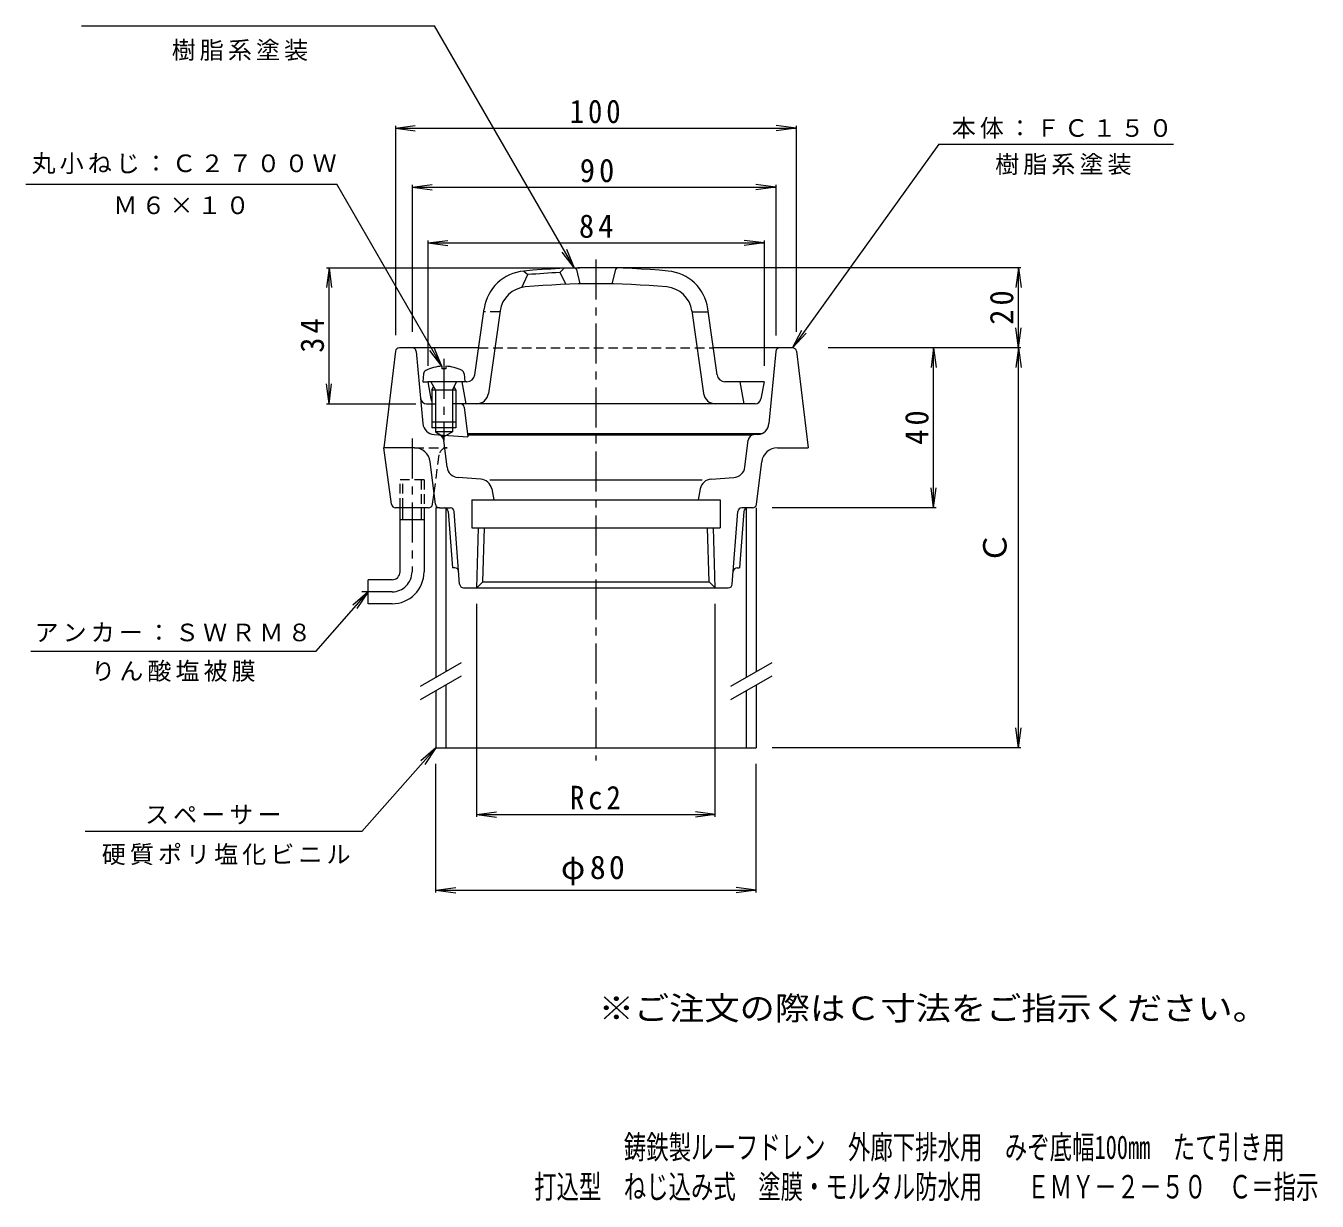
# Model space of a CAD drawing. Units: millimetres, scale not verified. Extents: x -172 to 151, y -231 to 240.
# Drawn here: x -172.1 to 150.6, y -231.2 to 62.6 of the extents above; entities that cross this region are included whole.
import ezdxf
from ezdxf.enums import TextEntityAlignment as Align

# ---------------------------------------------------------------- set-up
doc = ezdxf.new("R2010")
doc.units = ezdxf.units.MM
doc.header["$LTSCALE"] = 2
doc.linetypes.add('CHAIN1', pattern=[8, 5, -1, 1, -1])
doc.linetypes.add('DASHED1', pattern=[1.8, 1.2, -0.6])
for name, color, linetype, lineweight in [('0-0_通り芯', 4, 'Continuous', 9), ('0-1_躯体', 2, 'Continuous', 9), ('0-4_その他', 7, 'Continuous', 9), ('0-5_寸法', 7, 'Continuous', 9), ('0-9', 3, 'Continuous', 9), ('0-A', 2, 'Continuous', 9)]:
    doc.layers.add(name, color=color, linetype=linetype, lineweight=lineweight)
doc.layers.add('F-4_F-4ﾚｲﾔ', color=2, linetype='Continuous')
doc.layers.add('F-5_F-5ﾚｲﾔ', color=2, linetype='Continuous')
doc.styles.add('ＭＳ ゴシック', font='')
doc.styles.get('ＭＳ ゴシック').set_extended_font_data('MS Gothic')

msp = doc.modelspace()

# ---------------------------------------------------------------- linework, layer by layer
at = {"layer": '0-0_通り芯', "linetype": 'CHAIN1'}
for p, q in [((-29.621, 4.129), (-29.621, -121.091)), ((-67.621, -20.702), (-67.621, -41.06)), ((-75.583, -40.57), (-75.583, -73.917))]:
    msp.add_line(p, q, dxfattribs=at)
at = {"layer": '0-0_通り芯'}
for p, q in [((-79.726, -18.798), (-82.621, -42.917)), ((-58.926, -17.917), (-78.734, -17.917)), ((-74.536, -18.824), (-72.857, -36.88)), ((19.492, -17.917), (-0.315, -17.917)), ((15.295, -18.824), (13.615, -36.88)), ((20.485, -18.798), (23.379, -42.917)), ((-71.951, -31.917), (-69.751, -31.917)), ((-63.507, -31.917), (-65.491, -31.917)), ((-62.514, -32.797), (-61.621, -40.186)), ((-70.621, -36.417), (-70.621, -37.917)), ((-69.751, -36.417), (-69.751, -38.917)), ((-65.491, -36.417), (-65.491, -38.917)), ((-70.079, -39.595), (-61.621, -40.186)), ((-65.491, -38.917), (-69.751, -38.917)), ((-69.751, -38.917), (-67.621, -40.147)), ((-66.841, -47.734), (-67.67, -40.98)), ((-65.491, -38.917), (-67.621, -40.147)), ((11.666, -39.417), (-61.714, -39.417)), ((9.406, -39.753), (-61.673, -39.753)), ((7.6, -47.734), (8.429, -40.98)), ((10.838, -39.595), (9.813, -39.666)), ((-80.7, -57.052), (-82.621, -42.917)), ((-75.001, -42.917), (-82.621, -42.917)), ((15.76, -42.917), (23.379, -42.917)), ((-69.728, -57.039), (-71.031, -46.43)), ((10.487, -57.039), (11.79, -46.43)), ((-58.404, -50.757), (-64.073, -50.361)), ((-56.121, -50.917), (-3.121, -50.917)), ((-0.837, -50.757), (4.831, -50.361)), ((-70.465, -57.052), (-70.077, -54.198)), ((-55.672, -53.162), (-55.121, -55.917)), ((-3.57, -53.162), (-4.121, -55.917)), ((-71.456, -57.917), (-79.709, -57.917)), ((-68.736, -57.917), (-66.048, -57.917)), ((-60.621, -55.917), (-60.621, -62.917)), ((-60.621, -55.917), (1.379, -55.917)), ((1.379, -55.917), (1.379, -62.917)), ((9.495, -57.917), (6.807, -57.917)), ((-66.555, -58.842), (-65.5, -72.917)), ((-63.69, -76.992), (-65.051, -58.842)), ((4.449, -76.992), (5.81, -58.842)), ((7.314, -58.842), (6.259, -72.917)), ((-60.621, -62.917), (1.379, -62.917)), ((-59.428, -77.917), (-58.959, -62.917)), ((-1.34, -76.39), (-1.761, -62.917)), ((0.186, -77.917), (-0.282, -62.917)), ((-64.923, -72.917), (-65.5, -72.917)), ((5.682, -72.917), (6.259, -72.917)), ((-57.901, -76.39), (-1.34, -76.39)), ((0.186, -77.917), (-1.34, -76.39)), ((-62.693, -77.917), (3.452, -77.917))]:
    msp.add_line(p, q, dxfattribs=at)
at = {"layer": '0-0_通り芯', "linetype": 'DASHED1'}
for p, q in [((-58.926, -17.917), (-0.315, -17.917)), ((-75.001, -42.917), (-66.798, -42.917)), ((-70.077, -54.198), (-68.78, -44.648))]:
    msp.add_line(p, q, dxfattribs=at)
at = {"layer": '0-0_通り芯'}
for points in [[(-64.621, -36.417), (-64.621, -37.917), (-70.621, -37.917)], [(-59.428, -77.917), (-57.901, -76.39), (-57.48, -62.917)]]:
    msp.add_lwpolyline(points, dxfattribs=at)
for centre, radius, start, end in [((-78.734, -18.917), 1, 90, 173.15633), ((-75.532, -18.917), 1, 5.31483, 90), ((16.291, -18.917), 1, 90, 174.68517), ((19.492, -18.917), 1, 6.84275, 90), ((-71.951, -30.417), 1.5, 185.31438, 270), ((-63.507, -32.917), 1, 6.89508, 90), ((-69.87, -36.602), 3, 185.31435, 265.99991), ((10.628, -36.602), 3, 274.00009, 354.68565), ((-69.159, -41.163), 1.5, 6.99995, 85.99966), ((9.918, -41.163), 1.5, 94.00034, 173.00005), ((-75.001, -46.917), 4, 6.99985, 90), ((15.76, -46.917), 4, 90, 173.00015), ((-63.863, -47.368), 3, 186.99995, 266.00014), ((4.622, -47.368), 3, 273.99986, 353.00005), ((-58.613, -53.75), 3, 11.3103, 86.00017), ((-0.628, -53.75), 3, 93.99983, 168.6897), ((-79.709, -56.917), 1, 187.73796, 270), ((-71.456, -56.917), 1, 270, 352.26193), ((-68.736, -56.917), 1, 187.0009, 270), ((-67.553, -58.917), 1, 4.28918, 90), ((-66.048, -58.917), 1, 4.28918, 90), ((6.807, -58.917), 1, 90, 175.71082), ((8.311, -58.917), 1, 90, 175.71082), ((9.495, -56.917), 1, 270, 352.9991), ((-64.923, -73.917), 1, 4.28918, 90), ((5.682, -73.917), 1, 90, 175.71082), ((-62.693, -76.917), 1, 184.28918, 270), ((3.452, -76.917), 1, 270, 355.71082)]:
    msp.add_arc(centre, radius, start, end, dxfattribs=at)
at = {"layer": '0-0_通り芯', "linetype": 'DASHED1'}
msp.add_arc((-66.798, -44.917), 2, 90, 172.26274, dxfattribs=at)
at = {"layer": '0-1_躯体'}
for p, q in [((-48.121, -2.841), (-46.621, 0.356)), ((-47.621, 1.271), (-46.621, 0.356)), ((-37.621, 1.923), (-38.621, 0.879)), ((-38.621, 0.879), (-37.121, -2.061)), ((-34.523, 1.632), (-33.621, -1.958)), ((-24.718, 1.632), (-25.621, -1.958)), ((-59.879, -24.695), (-57.554, -8.156)), ((-53.593, -8.713), (-56.491, -29.335)), ((-5.648, -8.713), (-2.75, -29.335)), ((-5.619, -8.917), (-1.58, -8.917)), ((0.637, -24.695), (-1.687, -8.156)), ((-71.621, -26.417), (-70.845, -30.685)), ((-61.859, -26.417), (-71.621, -26.417)), ((-63.121, -26.417), (-62.121, -31.917)), ((12.379, -26.417), (2.618, -26.417)), ((7.379, -31.917), (6.379, -26.417)), ((12.379, -26.417), (11.603, -30.685)), ((10.128, -31.917), (-63.507, -31.917))]:
    msp.add_line(p, q, dxfattribs=at)
at = {"layer": '0-1_躯体', "linetype": 'DASHED1'}
msp.add_line((-53.622, -8.917), (-57.661, -8.917), dxfattribs=at)
at = {"layer": '0-1_躯体'}
for centre, radius, start, end in [((-46.661, -9.687), 11, 95.17288, 171.99994), ((-29.621, -197.917), 200, 84.82709, 95.17293), ((-29.621, -197.917), 199, 92.59213, 94.90057), ((-35.008, 1.51), 0.5, 14.10919, 91.54811), ((-24.233, 1.51), 0.5, 88.45189, 165.89081), ((-12.58, -9.687), 11, 8.00006, 84.82712), ((-46.661, -9.687), 7, 95.17288, 171.99994), ((-29.621, -197.917), 196, 84.82707, 95.17291), ((-12.58, -9.687), 7, 8.00006, 84.82712), ((-61.859, -24.417), 2, 270, 351.99977), ((2.618, -24.417), 2, 188.00023, 270), ((-69.369, -30.417), 1.5, 190.3046, 213.43077), ((-59.462, -28.917), 3, 270, 352.00024), ((0.221, -28.917), 3, 187.99976, 270), ((10.128, -30.417), 1.5, 270, 349.6954)]:
    msp.add_arc(centre, radius, start, end, dxfattribs=at)
at = {"layer": '0-4_その他'}
for p, q in [((-79.726, 36.955), (-74.769, 37.608)), ((-79.726, 37.555), (-79.726, -14.798)), ((-79.726, 36.955), (20.379, 36.955)), ((-79.726, 36.955), (-74.769, 36.303)), ((20.379, 36.955), (15.422, 37.608)), ((20.379, 36.955), (15.422, 36.303)), ((20.379, 37.555), (20.379, -13.917)), ((-75.532, 22.199), (-70.575, 22.852)), ((-75.532, 22.799), (-75.532, -13.917)), ((15.295, 22.199), (10.338, 22.852)), ((15.295, 22.799), (15.295, -14.824)), ((-75.532, 22.199), (15.295, 22.199)), ((-75.532, 22.199), (-70.575, 21.547)), ((15.295, 22.199), (10.338, 21.547)), ((-71.621, 8.281), (-66.663, 8.934)), ((-71.621, 8.881), (-71.621, -22.417)), ((-71.621, 8.281), (12.379, 8.281)), ((-71.621, 8.281), (-66.663, 7.628)), ((12.379, 8.281), (7.422, 8.934)), ((12.379, 8.281), (7.422, 7.628)), ((12.379, 8.881), (12.379, -22.417)), ((-96.318, 2.083), (-96.97, -2.874)), ((-96.918, 2.083), (-33.621, 2.083)), ((-96.318, -31.917), (-96.318, 2.083)), ((-96.318, 2.083), (-95.665, -2.874)), ((76.543, 2.083), (-25.621, 2.083)), ((75.943, 2.083), (75.29, -2.874)), ((75.943, -17.917), (75.943, 2.083)), ((75.943, 2.083), (76.595, -2.874)), ((75.943, -17.917), (75.29, -12.96)), ((75.943, -17.917), (76.595, -12.96)), ((76.543, -17.917), (28.379, -17.917)), ((54.749, -17.917), (54.097, -22.874)), ((54.749, -57.917), (54.749, -17.917)), ((54.749, -17.917), (55.402, -22.874)), ((75.943, -17.917), (75.29, -22.874)), ((75.943, -117.917), (75.943, -17.917)), ((75.943, -17.917), (76.595, -22.874)), ((-96.318, -31.917), (-96.97, -26.96)), ((-96.318, -31.917), (-95.665, -26.96)), ((-96.918, -31.917), (-74.621, -31.917)), ((54.749, -57.917), (54.097, -52.96)), ((54.749, -57.917), (55.402, -52.96)), ((55.349, -57.917), (14.379, -57.917)), ((-59.428, -135.178), (-59.428, -81.917)), ((0.186, -135.178), (0.186, -81.917)), ((75.943, -117.917), (75.29, -112.96)), ((75.943, -117.917), (76.595, -112.96)), ((76.543, -117.917), (14.379, -117.917)), ((-69.621, -154.111), (-69.621, -121.917)), ((10.379, -154.111), (10.379, -121.917)), ((-59.428, -134.578), (-54.47, -133.925)), ((-59.428, -134.578), (0.186, -134.578)), ((-59.428, -134.578), (-54.47, -135.23)), ((0.186, -134.578), (-4.771, -133.925)), ((0.186, -134.578), (-4.771, -135.23)), ((-69.621, -153.511), (-64.663, -152.858)), ((-69.621, -153.511), (10.379, -153.511)), ((-69.621, -153.511), (-64.663, -154.164)), ((10.379, -153.511), (5.422, -152.858)), ((10.379, -153.511), (5.422, -154.164))]:
    msp.add_line(p, q, dxfattribs=at)
at = {"layer": '0-5_寸法'}
for p, q in [((-158.182, 62.558), (-69.975, 62.558)), ((-35.017, 2.01), (-69.975, 62.558)), ((56.079, 32.998), (114.709, 32.998)), ((-172.086, 22.983), (-94.376, 22.983)), ((-68.1, -22.528), (-94.376, 22.983)), ((-35.017, 2.01), (-36.931, 6.63)), ((-35.017, 2.01), (-38.061, 5.977)), ((19.492, -17.917), (21.855, -13.51)), ((-68.1, -22.528), (-71.144, -18.562)), ((-68.1, -22.528), (-70.013, -17.909)), ((-99.635, -93.843), (-86.583, -78.917)), ((-86.583, -78.917), (-90.337, -82.219)), ((-86.583, -78.917), (-89.355, -83.078)), ((-99.635, -93.843), (-170.84, -93.843)), ((-69.621, -117.917), (-73.394, -121.198)), ((-88.153, -138.871), (-157.289, -138.871))]:
    msp.add_line(p, q, dxfattribs=at)
for points in [[(56.079, 32.998), (19.492, -17.917), (22.915, -14.272)], [(-88.153, -138.871), (-69.621, -117.917), (-72.416, -122.063)]]:
    msp.add_lwpolyline(points, dxfattribs=at)
at = {"layer": '0-9'}
for p, q in [((-68.736, -57.917), (-69.621, -57.917)), ((-69.621, -57.917), (-69.621, -100.286)), ((-67.121, -57.917), (-67.121, -98.843)), ((7.879, -57.917), (7.879, -100.314)), ((10.379, -57.917), (10.379, -98.871)), ((-67.121, -102.206), (-67.121, -117.917)), ((10.379, -102.233), (10.379, -117.917)), ((-69.621, -103.649), (-69.621, -117.917)), ((7.879, -103.676), (7.879, -117.917)), ((-69.621, -117.917), (10.379, -117.917))]:
    msp.add_line(p, q, dxfattribs=at)
at = {"layer": '0-9', "color": 7}
for p, q in [((-73.434, -102.488), (-63.18, -96.568)), ((4.114, -102.488), (14.368, -96.568)), ((-73.434, -105.85), (-63.18, -99.93)), ((4.114, -105.85), (14.368, -99.93))]:
    msp.add_line(p, q, dxfattribs=at)
at = {"layer": '0-A'}
for p, q in [((-68.1, -22.528), (-68.1, -23.149)), ((-67.142, -22.528), (-67.142, -23.149)), ((-72.695, -24.407), (-72.871, -26.417)), ((-67.142, -23.149), (-68.1, -23.149)), ((-62.547, -24.407), (-62.371, -26.417)), ((-72.871, -26.417), (-71.621, -26.417)), ((-69.751, -28.417), (-70.803, -26.544)), ((-70.621, -28.417), (-70.18, -27.653)), ((-70.621, -28.417), (-70.621, -36.417)), ((-69.751, -28.417), (-69.751, -36.417)), ((-65.491, -28.417), (-64.439, -26.544)), ((-65.491, -28.417), (-65.491, -36.417)), ((-64.621, -28.417), (-65.062, -27.653)), ((-70.621, -36.417), (-64.621, -36.417)), ((-78.583, -73.917), (-78.583, -57.917)), ((-77.883, -60.917), (-77.883, -57.917)), ((-73.283, -57.917), (-73.283, -60.917)), ((-72.583, -57.917), (-72.583, -73.917)), ((-72.583, -60.917), (-78.583, -60.917)), ((-80.583, -75.917), (-86.583, -75.917))]:
    msp.add_line(p, q, dxfattribs=at)
at = {"layer": '0-A', "linetype": 'DASHED1'}
for p, q in [((-72.583, -50.917), (-78.583, -50.917)), ((-78.583, -57.917), (-78.583, -50.917)), ((-77.883, -57.917), (-77.883, -50.917)), ((-73.283, -50.917), (-73.283, -57.917)), ((-72.583, -50.917), (-72.583, -57.917))]:
    msp.add_line(p, q, dxfattribs=at)
at = {"layer": '0-A', "linetype": 'CHAIN1'}
msp.add_line((-80.583, -78.917), (-88.085, -78.917), dxfattribs=at)
at = {"layer": '0-A'}
for points in [[(-70.621, -28.417), (-64.621, -28.417), (-64.621, -36.417)], [(-80.583, -81.917), (-86.583, -81.917), (-86.583, -75.917)]]:
    msp.add_lwpolyline(points, dxfattribs=at)
for centre, radius, start, end in [((-67.621, -32.517), 10, 92.7462, 116.94164), ((-67.621, -32.517), 10, 63.05852, 87.2538), ((-71.698, -24.494), 1, 116.94113, 174.99829), ((-63.543, -24.494), 1, 5.00171, 63.05887), ((-71.021, -26.667), 0.25, 29.32918, 90), ((-64.221, -26.667), 0.25, 90, 150.67082), ((-80.583, -73.917), 2, 270, 0), ((-80.583, -73.917), 8, 270, 0)]:
    msp.add_arc(centre, radius, start, end, dxfattribs=at)
at = {"layer": '0-A', "linetype": 'CHAIN1'}
msp.add_arc((-80.583, -73.917), 5, 270, 0, dxfattribs=at)

# ---------------------------------------------------------------- texts
at = {"layer": '0-4_その他', "color": 2, "style": 'ＭＳ ゴシック'}
msp.add_text('Ｃ', height=5.865, rotation=90, dxfattribs=at).set_placement((74.743, -71.917), align=Align.BOTTOM_LEFT)
at = {"layer": '0-4_その他', "color": 2, "char_height": 5.865, "attachment_point": 7, "style": 'ＭＳ ゴシック'}
for s, insert in [('\\T1.27;\\W0.9;100', (-36.174, 38.155)), ('\\T1.27;\\W0.95;90', (-33.655, 23.399)), ('\\T1.27;\\W0.95;84', (-33.871, 9.481)), ('\\T1.27;\\W0.9;Rc2', (-36.121, -133.378)), ('\\T1.19;φ80', (-38.371, -152.311))]:
    msp.add_mtext(s, dxfattribs=dict(at, insert=insert))
at = {"layer": '0-4_その他', "color": 2, "char_height": 5.865, "attachment_point": 7, "rotation": 90, "style": 'ＭＳ ゴシック'}
for s, insert in [('\\T1.27;\\W0.95;20', (74.743, -12.167)), ('\\T1.27;\\W0.95;34', (-97.518, -19.167)), ('\\T1.27;\\W0.95;40', (53.549, -42.167))]:
    msp.add_mtext(s, dxfattribs=dict(at, insert=insert))
at = {"layer": '0-5_寸法', "char_height": 4.399, "attachment_point": 7, "style": 'ＭＳ ゴシック'}
for s, insert in [('\\T1.17;樹脂系塗装', (-135.634, 53.787)), ('\\T1.17;本体：ＦＣ１５０', (59.298, 34.33)), ('\\T1.17;丸小ねじ：Ｃ２７００Ｗ', (-170.641, 25.502)), ('\\T1.17;樹脂系塗装', (70.128, 25.263)), ('\\T1.17;Ｍ６×１０', (-150.231, 15.427)), ('\\T1.17;アンカー：ＳＷＲＭ８', (-169.904, -91.498)), ('\\T1.17;りん酸塩被膜', (-155.738, -101.421)), ('\\T1.17;スペーサー', (-142.305, -137.079)), ('\\T1.17;硬質ポリ塩化ビニル', (-153.106, -147.239))]:
    msp.add_mtext(s, dxfattribs=dict(at, insert=insert))
at = {"layer": 'F-4_F-4ﾚｲﾔ', "style": 'ＭＳ ゴシック', "width": 0.7}
for s, p in [('鋳鉄製ルーフドレン\u3000外廊下排水用\u3000みぞ底幅100mm\u3000たて引き用', (-22.653, -222.433)), ('打込型\u3000ねじ込み式\u3000塗膜・モルタル防水用\u3000\u3000ＥＭＹ－２－５０\u3000Ｃ＝指示', (-45.073, -232.318))]:
    msp.add_text(s, height=5.865, dxfattribs=at).set_placement(p, align=Align.BOTTOM_LEFT)
at = {"layer": 'F-5_F-5ﾚｲﾔ', "style": 'ＭＳ ゴシック', "width": 1.1}
msp.add_text('※ご注文の際はＣ寸法をご指示ください。', height=5.865, dxfattribs=at).set_placement((-28.928, -187.699), align=Align.BOTTOM_LEFT)

doc.saveas('drawing.dxf')
